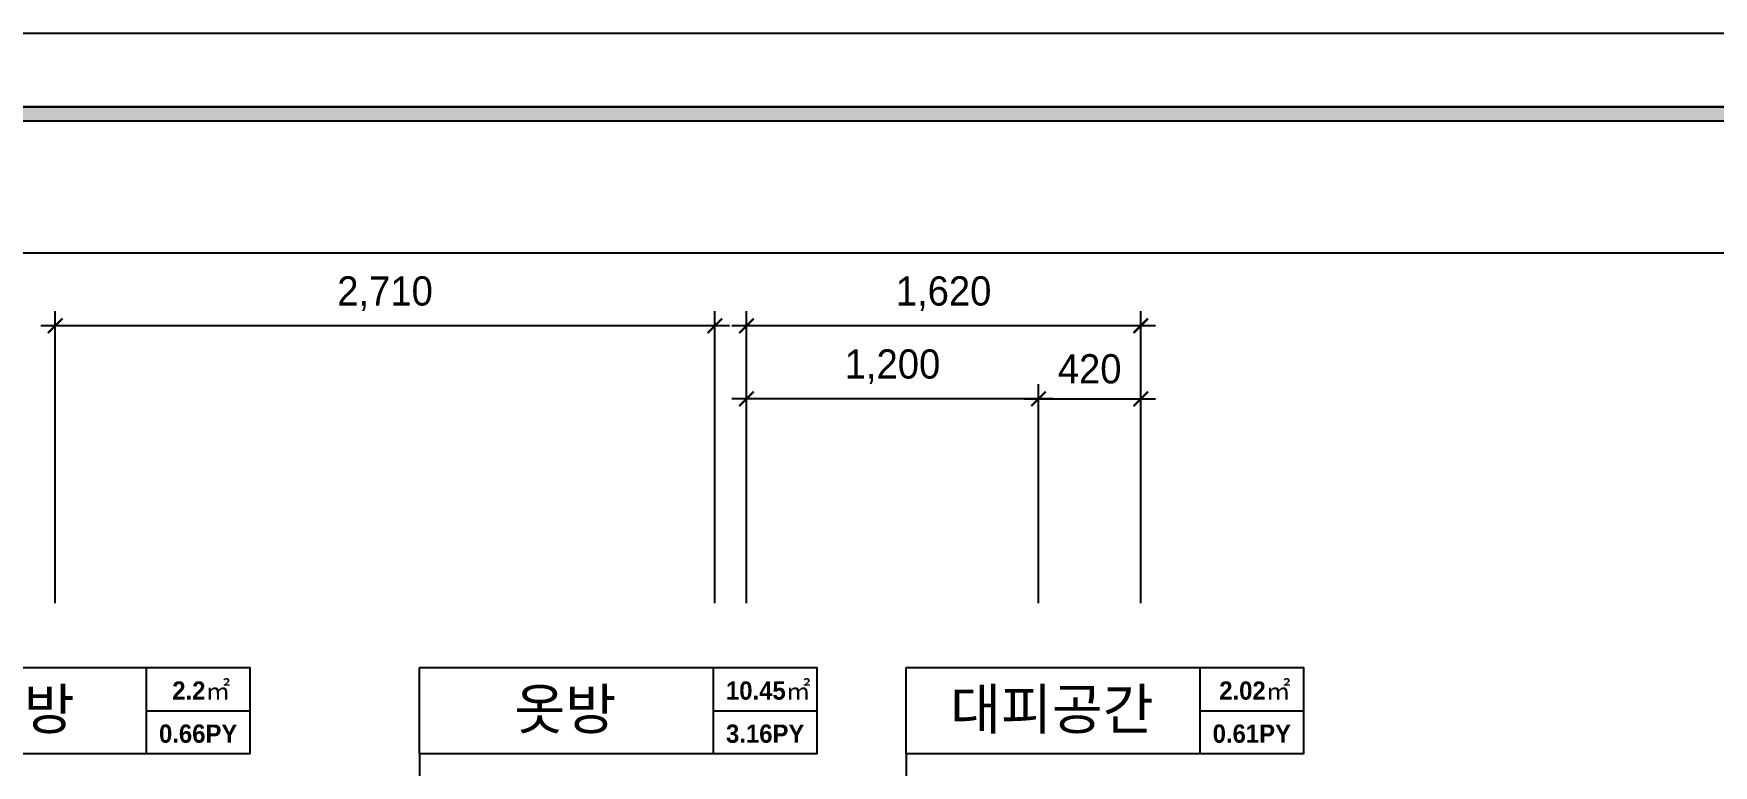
# Model space of a CAD drawing. Header units: millimetres. Extents: x 118028 to 193504, y 42792 to 96100.
# Drawn here: x 180482 to 187384, y 92495 to 95500 of the extents above; entities that cross this region are included whole.
import ezdxf
from ezdxf.enums import TextEntityAlignment as Align

# ---------------------------------------------------------------- set-up
doc = ezdxf.new("R2010")
doc.units = ezdxf.units.MM
doc.header["$LTSCALE"] = 30
doc.header["$PDMODE"] = 3
doc.layers.get('DEFPOINTS').update_dxf_attribs({"color": 248})
for name, color, linetype in [('0-ELC TEXT', 7, 'Continuous'), ('03-TEXT', 3, 'Continuous'), ('07-DIM WAL', 5, 'Continuous'), ('FORM(YOURNAME)-1', 1, 'Continuous'), ('FORM(YOURNAME)-11', 1, 'Continuous')]:
    doc.layers.add(name, color=color, linetype=linetype)
doc.styles.add('HY 울릉도 L', font='')
doc.styles.add('YOURNAME', font='HY울릉도M.TTF')
doc.styles.add('넥슨고딕', font='NEXONLv1GothicBold.ttf')
doc.styles.add('코레일둥고', font='Korail_Round_Gothic_Medium.ttf')
doc.styles.get('HY 울릉도 L').set_extended_font_data('HY울릉도L')
doc.dimstyles.new('60', dxfattribs={"dimscale": 60, "dimtxt": 2, "dimasz": 1, "dimexe": 1, "dimexo": 1, "dimgap": 1, "dimtad": 1, "dimdec": 0, "dimrnd": 0.05, "dimdsep": 46, "dimlunit": 6, "dimtxsty": 'HY 울릉도 L', "dimblk": 'ARCHTICK', "dimcen": 2.5, "dimdle": 1, "dimclrd": 133, "dimclre": 133, "dimclrt": 30, "dimadec": 0, "dimazin": 0, "dimtfac": 1, "dimtdec": 0, "dimtix": 1, "dimtmove": 2, "dimatfit": 3, "dimldrblk": 'ARCHTICK', "dimfxl": 1, "dimlwd": -1, "dimlwe": -1, "dimarcsym": 0})

# ---------------------------------------------------------------- blocks, each defined once
blk = doc.blocks.new('FORM-ELEVATION')
at = {"layer": 'FORM(YOURNAME)-11'}
h = blk.add_hatch(color=256, dxfattribs=at)
h.dxf.hatch_style = 1
h.paths.add_polyline_path([(-10309, 35708), (71691, 35708), (71691, 35508), (-10309, 35508)])
h.paths.add_polyline_path([(-10309, -21492), (71691, -21492), (71691, -21692), (-10309, -21692)])
at = {"layer": 'DEFPOINTS', "color": 158}
for points in [[(-10309, -21692), (71691, -21692), (71691, 35708), (-10309, 35708)], [(-8309, 33708), (61071, 33708), (61071, -19692), (-8309, -19692)]]:
    blk.add_lwpolyline(points, close=True, dxfattribs=at)
at = {"layer": 'FORM(YOURNAME)-11', "color": 250}
blk.add_lwpolyline([(-11309, -22692), (72691, -22692), (72691, 36708), (-11309, 36708)], close=True, dxfattribs=at)
at = {"layer": 'FORM(YOURNAME)-11'}
blk.add_lwpolyline([(-10309, 35708), (71691, 35708), (71691, 35508), (-10309, 35508)], close=True, dxfattribs=at)
at = {"layer": 'FORM(YOURNAME)-11', "color": 3, "style": 'YOURNAME'}
for tag, height, p in [('1', 451, (71041, -1219)), ('2', 451, (71041, -1863)), ('3', 451, (71041, -3150)), ('4', 451, (71041, -5081)), ('5', 515, (71041, -7398)), ('6', 515, (71041, -9650)), ('7', 515, (71041, -11903)), ('8', 515, (71041, -14155)), ('9', 515, (71041, -16408)), ('10', 515, (66791, -18596)), ('11', 515, (71041, -18660)), ('12', 515, (66791, -20848)), ('13', 515, (71041, -20848))]:
    blk.add_attdef(tag, text='', height=height, dxfattribs=at).set_placement(p, align=Align.MIDDLE_RIGHT)
blk = doc.blocks.new('_ArchTick')
at = {"color": 0, "linetype": 'ByBlock', "const_width": 0.15}
blk.add_lwpolyline([(-0.5, -0.5), (0.5, 0.5)], dxfattribs=at)
blk = doc.blocks.new('*D88')
at = {"layer": '07-DIM WAL', "color": 133, "transparency": 16777216}
for p, q in [((183411.4, 93160.3), (183411.4, 94360.3)), ((185031.4, 93160.3), (185031.4, 94360.3)), ((185091.4, 94300.3), (183351.4, 94300.3))]:
    blk.add_line(p, q, dxfattribs=at)
at = {"layer": 'DEFPOINTS', "color": 0, "transparency": 16777216}
for p in [(183411.4, 94300.3), (183411.4, 93100.3), (185031.4, 93100.3)]:
    blk.add_point(p, dxfattribs=at)
at = {"layer": '07-DIM WAL', "color": 133, "transparency": 16777216, "xscale": 60, "yscale": 60, "zscale": 60, "rotation": 180}
blk.add_blockref('_ArchTick', (183411.4, 94300.3), dxfattribs=at)
at = {"layer": '07-DIM WAL', "color": 133, "transparency": 16777216, "xscale": 60, "yscale": 60, "zscale": 60}
blk.add_blockref('_ArchTick', (185031.4, 94300.3), dxfattribs=at)
at = {"layer": '07-DIM WAL', "color": 30, "transparency": 16777216, "insert": (184221.4, 94432.2), "char_height": 120, "attachment_point": 5, "style": 'HY 울릉도 L'}
blk.add_mtext('1,620', dxfattribs=at)
blk = doc.blocks.new('*D89')
at = {"layer": '07-DIM WAL', "color": 133, "transparency": 16777216}
for p, q in [((184611.4, 93160.3), (184611.4, 94060.3)), ((185031.4, 93160.3), (185031.4, 94060.3)), ((184551.4, 94000.3), (185091.4, 94000.3))]:
    blk.add_line(p, q, dxfattribs=at)
at = {"layer": 'DEFPOINTS', "color": 0, "transparency": 16777216}
for p in [(185031.4, 94000.3), (184611.4, 93100.3), (185031.4, 93100.3)]:
    blk.add_point(p, dxfattribs=at)
at = {"layer": '07-DIM WAL', "color": 133, "transparency": 16777216, "xscale": 60, "yscale": 60, "zscale": 60, "rotation": 180}
blk.add_blockref('_ArchTick', (184611.4, 94000.3), dxfattribs=at)
at = {"layer": '07-DIM WAL', "color": 133, "transparency": 16777216, "xscale": 60, "yscale": 60, "zscale": 60}
blk.add_blockref('_ArchTick', (185031.4, 94000.3), dxfattribs=at)
at = {"layer": '07-DIM WAL', "color": 30, "transparency": 16777216, "insert": (184821.4, 94122.8), "char_height": 120, "attachment_point": 5, "style": 'HY 울릉도 L'}
blk.add_mtext('420', dxfattribs=at)
blk = doc.blocks.new('*D90')
at = {"layer": '07-DIM WAL', "color": 133, "transparency": 16777216}
for p, q in [((183411.4, 93160.3), (183411.4, 94060.3)), ((184611.4, 93160.3), (184611.4, 94060.3)), ((184671.4, 94000.3), (183351.4, 94000.3))]:
    blk.add_line(p, q, dxfattribs=at)
at = {"layer": 'DEFPOINTS', "color": 0, "transparency": 16777216}
for p in [(183411.4, 94000.3), (183411.4, 93100.3), (184611.4, 93100.3)]:
    blk.add_point(p, dxfattribs=at)
at = {"layer": '07-DIM WAL', "color": 133, "transparency": 16777216, "xscale": 60, "yscale": 60, "zscale": 60, "rotation": 180}
blk.add_blockref('_ArchTick', (183411.4, 94000.3), dxfattribs=at)
at = {"layer": '07-DIM WAL', "color": 133, "transparency": 16777216, "xscale": 60, "yscale": 60, "zscale": 60}
blk.add_blockref('_ArchTick', (184611.4, 94000.3), dxfattribs=at)
at = {"layer": '07-DIM WAL', "color": 30, "transparency": 16777216, "insert": (184011.4, 94132.2), "char_height": 120, "attachment_point": 5, "style": 'HY 울릉도 L'}
blk.add_mtext('1,200', dxfattribs=at)
blk = doc.blocks.new('*D91')
at = {"layer": '07-DIM WAL', "color": 133, "transparency": 16777216}
for p, q in [((180571.4, 93160.3), (180571.4, 94360.3)), ((183281.4, 93160.3), (183281.4, 94360.3)), ((183341.4, 94300.3), (180511.4, 94300.3))]:
    blk.add_line(p, q, dxfattribs=at)
at = {"layer": 'DEFPOINTS', "color": 0, "transparency": 16777216}
for p in [(180571.4, 94300.3), (180571.4, 93100.3), (183281.4, 93100.3)]:
    blk.add_point(p, dxfattribs=at)
at = {"layer": '07-DIM WAL', "color": 133, "transparency": 16777216, "xscale": 60, "yscale": 60, "zscale": 60, "rotation": 180}
blk.add_blockref('_ArchTick', (180571.4, 94300.3), dxfattribs=at)
at = {"layer": '07-DIM WAL', "color": 133, "transparency": 16777216, "xscale": 60, "yscale": 60, "zscale": 60}
blk.add_blockref('_ArchTick', (183281.4, 94300.3), dxfattribs=at)
at = {"layer": '07-DIM WAL', "color": 30, "transparency": 16777216, "insert": (181926.4, 94432.2), "char_height": 120, "attachment_point": 5, "style": 'HY 울릉도 L'}
blk.add_mtext('2,710', dxfattribs=at)

msp = doc.modelspace()

# ---------------------------------------------------------------- linework, layer by layer
at = {"layer": '0-ELC TEXT'}
for p, q in [((180945.7, 92542.5), (180945.7, 92896.3)), ((183275.4, 92542.5), (183275.4, 92896.3)), ((185275, 92542.5), (185275, 92896.3)), ((180945.7, 92719.4), (181370.4, 92719.4)), ((183275.4, 92719.4), (183700.1, 92719.4)), ((185275, 92719.4), (185699.6, 92719.4)), ((182068.2, 92542.5), (182068.2, 90333.7)), ((184067.8, 92542.5), (184067.8, 91033.5))]:
    msp.add_line(p, q, dxfattribs=at)
for points in [[(179738.5, 92896.3), (181370.4, 92896.3), (181370.4, 92542.5), (179738.5, 92542.5)], [(182068.2, 92896.3), (183700.1, 92896.3), (183700.1, 92542.5), (182068.2, 92542.5)], [(184067.8, 92896.3), (185699.6, 92896.3), (185699.6, 92542.5), (184067.8, 92542.5)]]:
    msp.add_lwpolyline(points, close=True, dxfattribs=at)

# ---------------------------------------------------------------- block references
at = {"layer": 'FORM(YOURNAME)-1', "xscale": 0.3, "yscale": 0.3, "zscale": 0.3}
msp.add_blockref('FORM-ELEVATION', (171097, 84487.8), dxfattribs=at)

# ---------------------------------------------------------------- texts
at = {"layer": '03-TEXT'}
for s, height, style, p in [('2.2㎡', 75, '넥슨고딕', (181171.4, 92764.5)), ('10.45㎡', 75, '넥슨고딕', (183501.1, 92764.5)), ('2.02㎡', 75, '넥슨고딕', (185500.6, 92764.5)), ('뒷주방', 166.67, '코레일둥고', (180337.1, 92642.8)), ('옷방', 166.67, '코레일둥고', (182666.9, 92642.8)), ('대피공간', 166.67, '코레일둥고', (184666.4, 92642.8)), ('0.66PY', 75, '넥슨고딕', (181158.5, 92587.6)), ('3.16PY', 75, '넥슨고딕', (183488.3, 92587.6)), ('0.61PY', 75, '넥슨고딕', (185487.8, 92587.6))]:
    msp.add_text(s, height=height, dxfattribs=dict(at, style=style)).set_placement(p, align=Align.CENTER)

# ---------------------------------------------------------------- dimensions: what is measured, and where the dimension line sits
at = {"layer": '07-DIM WAL'}
for base, p1, p2, picture, middle in [((180571.4, 94300.3), (183281.4, 93100.3), (180571.4, 93100.3), '*D91', (181926.4, 94432.2)), ((183411.4, 94300.3), (185031.4, 93100.3), (183411.4, 93100.3), '*D88', (184221.4, 94432.2)), ((183411.4, 94000.3), (184611.4, 93100.3), (183411.4, 93100.3), '*D90', (184011.4, 94132.2)), ((185031.4, 94000.3), (184611.4, 93100.3), (185031.4, 93100.3), '*D89', (184821.4, 94122.8))]:
    dim = msp.add_linear_dim(base=base, p1=p1, p2=p2, dimstyle='60', dxfattribs=at)
    dim.commit()
    dim.dimension.update_dxf_attribs({"geometry": picture, "text_midpoint": middle})

doc.saveas('drawing.dxf')
